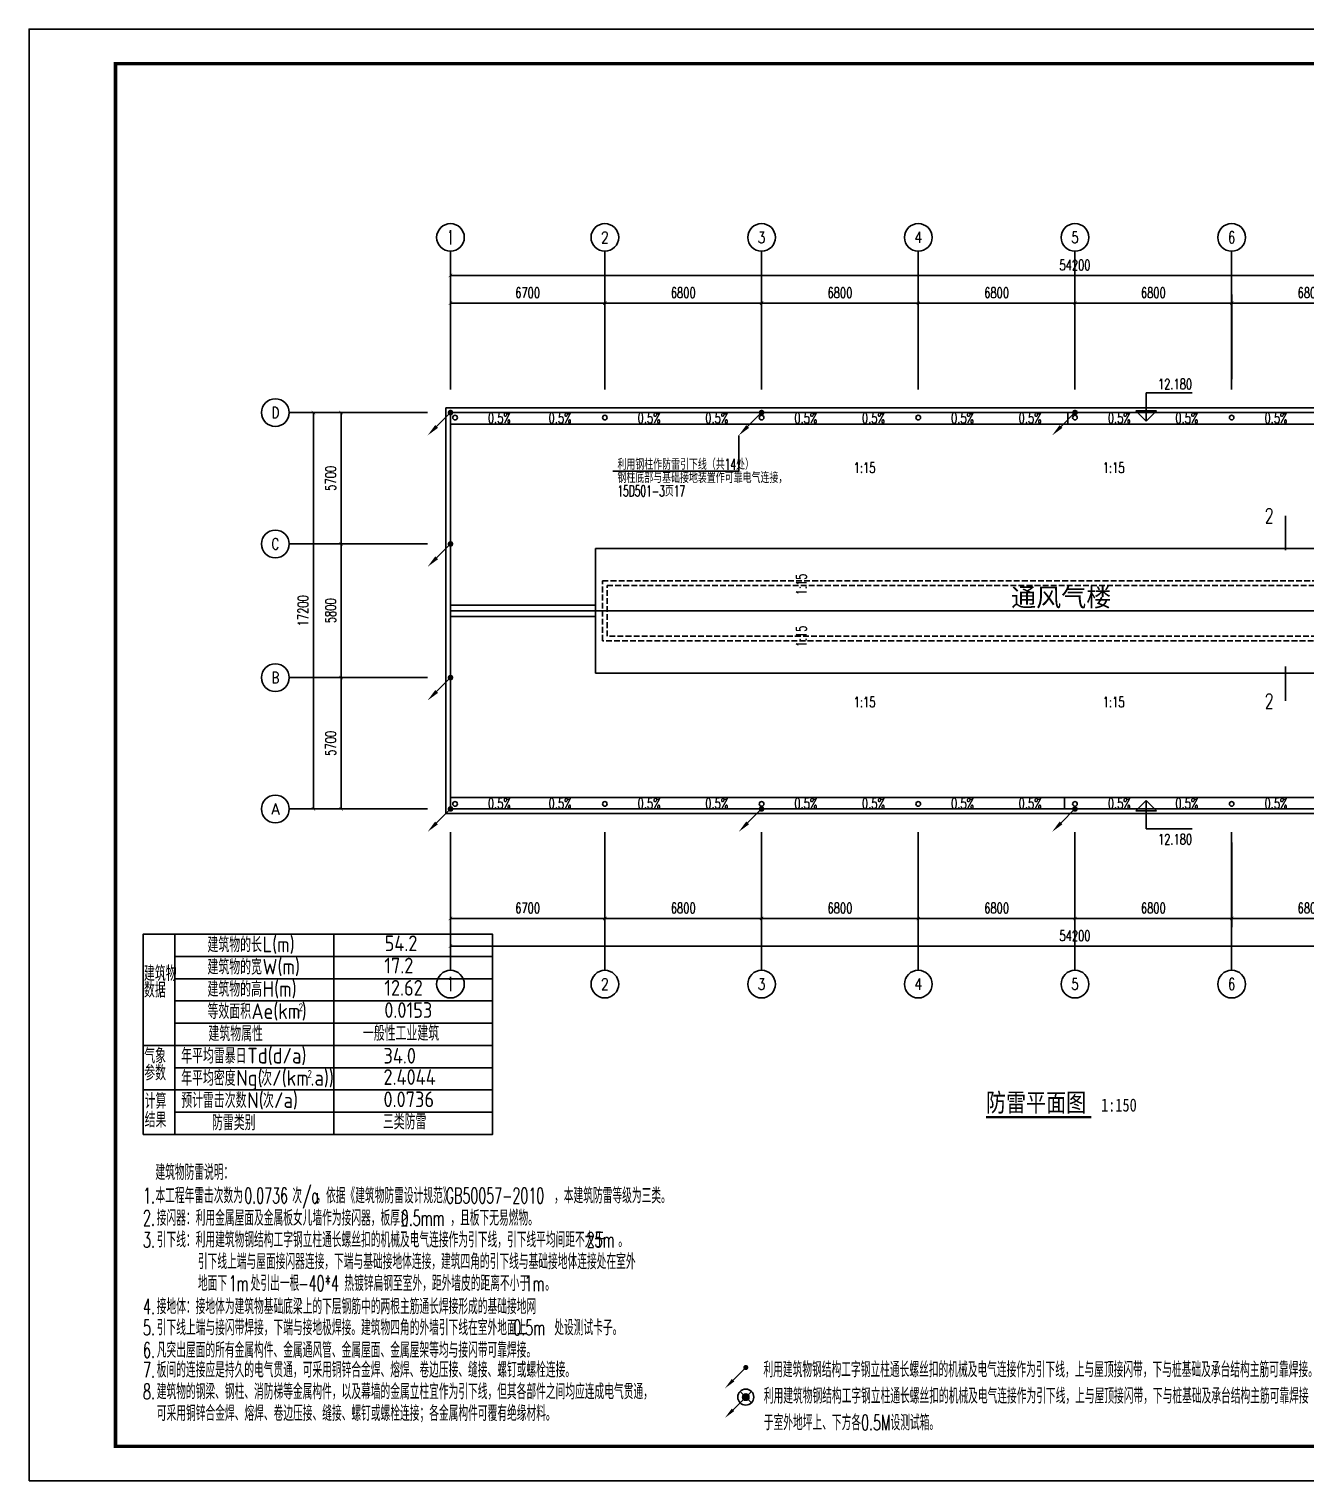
# Model space of a CAD drawing. Extents: x 1728470 to 1835391, y -157368 to 197905.
# Drawn here: x 1728675 to 1784088, y -157368 to -94368 of the extents above; entities that cross this region are included whole.
import ezdxf
from ezdxf.enums import TextEntityAlignment as Align

# ---------------------------------------------------------------- set-up
doc = ezdxf.new("R2010")
doc.units = 0
doc.header["$LTSCALE"] = 1000
doc.header["$MEASUREMENT"] = 0
doc.linetypes.add('DASH', pattern=[0.35, 0.25, -0.1])
doc.layers.get('0').update_dxf_attribs({"linetype": 'CONTINUOUS'})
doc.layers.get('DEFPOINTS').update_dxf_attribs({"linetype": 'CONTINUOUS'})
for name, color, linetype in [('AXIS', 3, 'CONTINUOUS'), ('AXIS_TEXT', 7, 'CONTINUOUS'), ('DIM_ELEV', 3, 'CONTINUOUS'), ('DIM_SYMB', 3, 'CONTINUOUS'), ('DQ', 3, 'CONTINUOUS'), ('LWIRE', 4, 'CONTINUOUS'), ('PUB_TEXT', 7, 'CONTINUOUS'), ('PUB_TITLE', 4, 'CONTINUOUS'), ('TEL_SYMB', 3, 'CONTINUOUS'), ('TWT_TEXT', 7, 'CONTINUOUS'), ('WIRE-照明', 1, 'CONTINUOUS'), ('填充', 7, 'CONTINUOUS'), ('我的文字', 153, 'CONTINUOUS')]:
    doc.layers.add(name, color=color, linetype=linetype)
doc.styles.add('_TCH_AXIS', font='COMPLEX', dxfattribs={"bigfont": 'GBCBIG'})
doc.styles.add('_TCH_DIM', font='SIMPLEX', dxfattribs={"bigfont": 'GBCBIG'})
doc.styles.add('_TCH_DYN', font='')
doc.styles.add('_TCH_LABEL', font='COMPLEX', dxfattribs={"bigfont": 'GBCBIG'})
doc.styles.add('AUDIT_I_110108221036-0', font='gbenor', dxfattribs={"bigfont": 'gbcbig'})
doc.styles.add('COMPLEX', font='COMPLEX')
doc.styles.add('DIM_FONT', font='SIMPLEX', dxfattribs={"width": 0.7, "bigfont": 'GBCBIG'})
doc.styles.get("Standard").update_dxf_attribs({"font": 'gbenor.shx', "bigfont": 'gbcbig.shx'})
doc.styles.add('STY53', font='COMPLEX', dxfattribs={"width": 0.6, "bigfont": 'HZTXT'})
doc.styles.add('新宋体', font='', dxfattribs={"width": 0.8})
doc.styles.get('_TCH_DYN').set_extended_font_data('SimSun')
doc.styles.get('新宋体').set_extended_font_data('NSimSun')
doc.dimstyles.new('DIMN150', dxfattribs={"dimscale": 1.5, "dimtxt": 300, "dimasz": 100, "dimexe": 250, "dimexo": 300, "dimgap": 150, "dimtad": 1, "dimdec": 0, "dimzin": 0, "dimtxsty": 'DIM_FONT', "dimblk": 'ARCHTICK', "dimcen": 0.09, "dimclrt": 7, "dimazin": 3, "dimtfac": 1, "dimtdec": 0, "dimtix": 1, "dimtmove": 0, "dimatfit": 3, "dimtolj": 1, "dimtzin": 0})

# ---------------------------------------------------------------- blocks, each defined once
blk = doc.blocks.new('_AXISO')
blk.add_circle((0, 0), 0.5)
at = {"layer": 'AXIS_TEXT', "style": 'COMPLEX', "width": 1.041667}
blk.add_attdef('A', text='', height=0.56, dxfattribs=at).set_placement((-0.25, -0.28), (0.25, -0.28), align=Align.FIT)
blk = doc.blocks.new('_ARCHTICK')
at = {"color": 0, "linetype": 'BYBLOCK', "const_width": 0.15}
blk.add_lwpolyline([(-0.5, -0.5), (0.5, 0.5)], dxfattribs=at)
blk = doc.blocks.new('*D82')
at = {"layer": 'AXIS', "color": 0}
for p, q in [((1858527, -132283), (1858527, -137158)), ((1912727, -132283), (1912727, -137158)), ((1858527, -136783), (1912727, -136783))]:
    blk.add_line(p, q, dxfattribs=at)
at = {"layer": 'DEFPOINTS', "color": 0}
for p in [(1858527, -131833), (1912727, -131833), (1912727, -136783)]:
    blk.add_point(p, dxfattribs=at)
at = {"layer": 'AXIS', "color": 0, "xscale": 150, "yscale": 150, "zscale": 150, "rotation": 180}
blk.add_blockref('_ARCHTICK', (1858527, -136783), dxfattribs=at)
at = {"layer": 'AXIS', "color": 0, "xscale": 150, "yscale": 150, "zscale": 150}
blk.add_blockref('_ARCHTICK', (1912727, -136783), dxfattribs=at)
at = {"layer": 'AXIS', "color": 7, "insert": (1885627, -136333), "char_height": 450, "attachment_point": 5, "style": 'DIM_FONT'}
blk.add_mtext('\\A1;54200', dxfattribs=at)
blk = doc.blocks.new('*D83')
at = {"layer": 'AXIS', "color": 0}
for p, q in [((1858527, -132283), (1858527, -135958)), ((1865227, -132283), (1865227, -135958)), ((1858527, -135583), (1865227, -135583))]:
    blk.add_line(p, q, dxfattribs=at)
at = {"layer": 'DEFPOINTS', "color": 0}
for p in [(1858527, -131833), (1865227, -131833), (1865227, -135583)]:
    blk.add_point(p, dxfattribs=at)
at = {"layer": 'AXIS', "color": 0, "xscale": 150, "yscale": 150, "zscale": 150, "rotation": 180}
blk.add_blockref('_ARCHTICK', (1858527, -135583), dxfattribs=at)
at = {"layer": 'AXIS', "color": 0, "xscale": 150, "yscale": 150, "zscale": 150}
blk.add_blockref('_ARCHTICK', (1865227, -135583), dxfattribs=at)
at = {"layer": 'AXIS', "color": 7, "insert": (1861877, -135133), "char_height": 450, "attachment_point": 5, "style": 'DIM_FONT'}
blk.add_mtext('\\A1;6700', dxfattribs=at)
blk = doc.blocks.new('*D84')
at = {"layer": 'AXIS', "color": 0}
for p, q in [((1865227, -132283), (1865227, -135958)), ((1872027, -132283), (1872027, -135958)), ((1865227, -135583), (1872027, -135583))]:
    blk.add_line(p, q, dxfattribs=at)
at = {"layer": 'DEFPOINTS', "color": 0}
for p in [(1865227, -131833), (1872027, -131833), (1872027, -135583)]:
    blk.add_point(p, dxfattribs=at)
at = {"layer": 'AXIS', "color": 0, "xscale": 150, "yscale": 150, "zscale": 150, "rotation": 180}
blk.add_blockref('_ARCHTICK', (1865227, -135583), dxfattribs=at)
at = {"layer": 'AXIS', "color": 0, "xscale": 150, "yscale": 150, "zscale": 150}
blk.add_blockref('_ARCHTICK', (1872027, -135583), dxfattribs=at)
at = {"layer": 'AXIS', "color": 7, "insert": (1868627, -135133), "char_height": 450, "attachment_point": 5, "style": 'DIM_FONT'}
blk.add_mtext('\\A1;6800', dxfattribs=at)
blk = doc.blocks.new('*D85')
at = {"layer": 'AXIS', "color": 0}
for p, q in [((1872027, -132283), (1872027, -135958)), ((1878827, -132283), (1878827, -135958)), ((1872027, -135583), (1878827, -135583))]:
    blk.add_line(p, q, dxfattribs=at)
at = {"layer": 'DEFPOINTS', "color": 0}
for p in [(1872027, -131833), (1878827, -131833), (1878827, -135583)]:
    blk.add_point(p, dxfattribs=at)
at = {"layer": 'AXIS', "color": 0, "xscale": 150, "yscale": 150, "zscale": 150, "rotation": 180}
blk.add_blockref('_ARCHTICK', (1872027, -135583), dxfattribs=at)
at = {"layer": 'AXIS', "color": 0, "xscale": 150, "yscale": 150, "zscale": 150}
blk.add_blockref('_ARCHTICK', (1878827, -135583), dxfattribs=at)
at = {"layer": 'AXIS', "color": 7, "insert": (1875427, -135133), "char_height": 450, "attachment_point": 5, "style": 'DIM_FONT'}
blk.add_mtext('\\A1;6800', dxfattribs=at)
blk = doc.blocks.new('*D86')
at = {"layer": 'AXIS', "color": 0}
for p, q in [((1878827, -132283), (1878827, -135958)), ((1885627, -132283), (1885627, -135958)), ((1878827, -135583), (1885627, -135583))]:
    blk.add_line(p, q, dxfattribs=at)
at = {"layer": 'DEFPOINTS', "color": 0}
for p in [(1878827, -131833), (1885627, -131833), (1885627, -135583)]:
    blk.add_point(p, dxfattribs=at)
at = {"layer": 'AXIS', "color": 0, "xscale": 150, "yscale": 150, "zscale": 150, "rotation": 180}
blk.add_blockref('_ARCHTICK', (1878827, -135583), dxfattribs=at)
at = {"layer": 'AXIS', "color": 0, "xscale": 150, "yscale": 150, "zscale": 150}
blk.add_blockref('_ARCHTICK', (1885627, -135583), dxfattribs=at)
at = {"layer": 'AXIS', "color": 7, "insert": (1882227, -135133), "char_height": 450, "attachment_point": 5, "style": 'DIM_FONT'}
blk.add_mtext('\\A1;6800', dxfattribs=at)
blk = doc.blocks.new('*D87')
at = {"layer": 'AXIS', "color": 0}
for p, q in [((1885627, -132283), (1885627, -135958)), ((1892427, -132283), (1892427, -135958)), ((1885627, -135583), (1892427, -135583))]:
    blk.add_line(p, q, dxfattribs=at)
at = {"layer": 'DEFPOINTS', "color": 0}
for p in [(1885627, -131833), (1892427, -131833), (1892427, -135583)]:
    blk.add_point(p, dxfattribs=at)
at = {"layer": 'AXIS', "color": 0, "xscale": 150, "yscale": 150, "zscale": 150, "rotation": 180}
blk.add_blockref('_ARCHTICK', (1885627, -135583), dxfattribs=at)
at = {"layer": 'AXIS', "color": 0, "xscale": 150, "yscale": 150, "zscale": 150}
blk.add_blockref('_ARCHTICK', (1892427, -135583), dxfattribs=at)
at = {"layer": 'AXIS', "color": 7, "insert": (1889027, -135133), "char_height": 450, "attachment_point": 5, "style": 'DIM_FONT'}
blk.add_mtext('\\A1;6800', dxfattribs=at)
blk = doc.blocks.new('*D88')
at = {"layer": 'AXIS', "color": 0}
for p, q in [((1892427, -132283), (1892427, -135958)), ((1899227, -132283), (1899227, -135958)), ((1892427, -135583), (1899227, -135583))]:
    blk.add_line(p, q, dxfattribs=at)
at = {"layer": 'DEFPOINTS', "color": 0}
for p in [(1892427, -131833), (1899227, -131833), (1899227, -135583)]:
    blk.add_point(p, dxfattribs=at)
at = {"layer": 'AXIS', "color": 0, "xscale": 150, "yscale": 150, "zscale": 150, "rotation": 180}
blk.add_blockref('_ARCHTICK', (1892427, -135583), dxfattribs=at)
at = {"layer": 'AXIS', "color": 0, "xscale": 150, "yscale": 150, "zscale": 150}
blk.add_blockref('_ARCHTICK', (1899227, -135583), dxfattribs=at)
at = {"layer": 'AXIS', "color": 7, "insert": (1895827, -135133), "char_height": 450, "attachment_point": 5, "style": 'DIM_FONT'}
blk.add_mtext('\\A1;6800', dxfattribs=at)
blk = doc.blocks.new('*D91')
at = {"layer": 'AXIS', "color": 0}
for p, q in [((1858527, -112183), (1858527, -107308)), ((1858527, -107683), (1912727, -107683)), ((1912727, -112183), (1912727, -107308))]:
    blk.add_line(p, q, dxfattribs=at)
at = {"layer": 'DEFPOINTS', "color": 0}
for p in [(1912727, -107683), (1858527, -112633), (1912727, -112633)]:
    blk.add_point(p, dxfattribs=at)
at = {"layer": 'AXIS', "color": 0, "xscale": 150, "yscale": 150, "zscale": 150, "rotation": 180}
blk.add_blockref('_ARCHTICK', (1858527, -107683), dxfattribs=at)
at = {"layer": 'AXIS', "color": 0, "xscale": 150, "yscale": 150, "zscale": 150}
blk.add_blockref('_ARCHTICK', (1912727, -107683), dxfattribs=at)
at = {"layer": 'AXIS', "color": 7, "insert": (1885627, -107233), "char_height": 450, "attachment_point": 5, "style": 'DIM_FONT'}
blk.add_mtext('\\A1;54200', dxfattribs=at)
blk = doc.blocks.new('*D92')
at = {"layer": 'AXIS', "color": 0}
for p, q in [((1858527, -112183), (1858527, -108508)), ((1858527, -108883), (1865227, -108883)), ((1865227, -112183), (1865227, -108508))]:
    blk.add_line(p, q, dxfattribs=at)
at = {"layer": 'DEFPOINTS', "color": 0}
for p in [(1865227, -108883), (1858527, -112633), (1865227, -112633)]:
    blk.add_point(p, dxfattribs=at)
at = {"layer": 'AXIS', "color": 0, "xscale": 150, "yscale": 150, "zscale": 150, "rotation": 180}
blk.add_blockref('_ARCHTICK', (1858527, -108883), dxfattribs=at)
at = {"layer": 'AXIS', "color": 0, "xscale": 150, "yscale": 150, "zscale": 150}
blk.add_blockref('_ARCHTICK', (1865227, -108883), dxfattribs=at)
at = {"layer": 'AXIS', "color": 7, "insert": (1861877, -108433), "char_height": 450, "attachment_point": 5, "style": 'DIM_FONT'}
blk.add_mtext('\\A1;6700', dxfattribs=at)
blk = doc.blocks.new('*D93')
at = {"layer": 'AXIS', "color": 0}
for p, q in [((1865227, -112183), (1865227, -108508)), ((1865227, -108883), (1872027, -108883)), ((1872027, -112183), (1872027, -108508))]:
    blk.add_line(p, q, dxfattribs=at)
at = {"layer": 'DEFPOINTS', "color": 0}
for p in [(1872027, -108883), (1865227, -112633), (1872027, -112633)]:
    blk.add_point(p, dxfattribs=at)
at = {"layer": 'AXIS', "color": 0, "xscale": 150, "yscale": 150, "zscale": 150, "rotation": 180}
blk.add_blockref('_ARCHTICK', (1865227, -108883), dxfattribs=at)
at = {"layer": 'AXIS', "color": 0, "xscale": 150, "yscale": 150, "zscale": 150}
blk.add_blockref('_ARCHTICK', (1872027, -108883), dxfattribs=at)
at = {"layer": 'AXIS', "color": 7, "insert": (1868627, -108433), "char_height": 450, "attachment_point": 5, "style": 'DIM_FONT'}
blk.add_mtext('\\A1;6800', dxfattribs=at)
blk = doc.blocks.new('*D94')
at = {"layer": 'AXIS', "color": 0}
for p, q in [((1872027, -112183), (1872027, -108508)), ((1872027, -108883), (1878827, -108883)), ((1878827, -112183), (1878827, -108508))]:
    blk.add_line(p, q, dxfattribs=at)
at = {"layer": 'DEFPOINTS', "color": 0}
for p in [(1878827, -108883), (1872027, -112633), (1878827, -112633)]:
    blk.add_point(p, dxfattribs=at)
at = {"layer": 'AXIS', "color": 0, "xscale": 150, "yscale": 150, "zscale": 150, "rotation": 180}
blk.add_blockref('_ARCHTICK', (1872027, -108883), dxfattribs=at)
at = {"layer": 'AXIS', "color": 0, "xscale": 150, "yscale": 150, "zscale": 150}
blk.add_blockref('_ARCHTICK', (1878827, -108883), dxfattribs=at)
at = {"layer": 'AXIS', "color": 7, "insert": (1875427, -108433), "char_height": 450, "attachment_point": 5, "style": 'DIM_FONT'}
blk.add_mtext('\\A1;6800', dxfattribs=at)
blk = doc.blocks.new('*D95')
at = {"layer": 'AXIS', "color": 0}
for p, q in [((1878827, -112183), (1878827, -108508)), ((1878827, -108883), (1885627, -108883)), ((1885627, -112183), (1885627, -108508))]:
    blk.add_line(p, q, dxfattribs=at)
at = {"layer": 'DEFPOINTS', "color": 0}
for p in [(1885627, -108883), (1878827, -112633), (1885627, -112633)]:
    blk.add_point(p, dxfattribs=at)
at = {"layer": 'AXIS', "color": 0, "xscale": 150, "yscale": 150, "zscale": 150, "rotation": 180}
blk.add_blockref('_ARCHTICK', (1878827, -108883), dxfattribs=at)
at = {"layer": 'AXIS', "color": 0, "xscale": 150, "yscale": 150, "zscale": 150}
blk.add_blockref('_ARCHTICK', (1885627, -108883), dxfattribs=at)
at = {"layer": 'AXIS', "color": 7, "insert": (1882227, -108433), "char_height": 450, "attachment_point": 5, "style": 'DIM_FONT'}
blk.add_mtext('\\A1;6800', dxfattribs=at)
blk = doc.blocks.new('*D96')
at = {"layer": 'AXIS', "color": 0}
for p, q in [((1885627, -112183), (1885627, -108508)), ((1885627, -108883), (1892427, -108883)), ((1892427, -112183), (1892427, -108508))]:
    blk.add_line(p, q, dxfattribs=at)
at = {"layer": 'DEFPOINTS', "color": 0}
for p in [(1892427, -108883), (1885627, -112633), (1892427, -112633)]:
    blk.add_point(p, dxfattribs=at)
at = {"layer": 'AXIS', "color": 0, "xscale": 150, "yscale": 150, "zscale": 150, "rotation": 180}
blk.add_blockref('_ARCHTICK', (1885627, -108883), dxfattribs=at)
at = {"layer": 'AXIS', "color": 0, "xscale": 150, "yscale": 150, "zscale": 150}
blk.add_blockref('_ARCHTICK', (1892427, -108883), dxfattribs=at)
at = {"layer": 'AXIS', "color": 7, "insert": (1889027, -108433), "char_height": 450, "attachment_point": 5, "style": 'DIM_FONT'}
blk.add_mtext('\\A1;6800', dxfattribs=at)
blk = doc.blocks.new('*D97')
at = {"layer": 'AXIS', "color": 0}
for p, q in [((1892427, -112183), (1892427, -108508)), ((1892427, -108883), (1899227, -108883)), ((1899227, -112183), (1899227, -108508))]:
    blk.add_line(p, q, dxfattribs=at)
at = {"layer": 'DEFPOINTS', "color": 0}
for p in [(1899227, -108883), (1892427, -112633), (1899227, -112633)]:
    blk.add_point(p, dxfattribs=at)
at = {"layer": 'AXIS', "color": 0, "xscale": 150, "yscale": 150, "zscale": 150, "rotation": 180}
blk.add_blockref('_ARCHTICK', (1892427, -108883), dxfattribs=at)
at = {"layer": 'AXIS', "color": 0, "xscale": 150, "yscale": 150, "zscale": 150}
blk.add_blockref('_ARCHTICK', (1899227, -108883), dxfattribs=at)
at = {"layer": 'AXIS', "color": 7, "insert": (1895827, -108433), "char_height": 450, "attachment_point": 5, "style": 'DIM_FONT'}
blk.add_mtext('\\A1;6800', dxfattribs=at)
blk = doc.blocks.new('*D104')
at = {"layer": 'AXIS', "color": 0}
for p, q in [((1857077, -113633), (1852202, -113633)), ((1852577, -130833), (1852577, -113633)), ((1857077, -130833), (1852202, -130833))]:
    blk.add_line(p, q, dxfattribs=at)
at = {"layer": 'DEFPOINTS', "color": 0}
for p in [(1852577, -113633), (1857527, -113633), (1857527, -130833)]:
    blk.add_point(p, dxfattribs=at)
at = {"layer": 'AXIS', "color": 0, "xscale": 150, "yscale": 150, "zscale": 150}
for p, rotation in [((1852577, -113633), 90), ((1852577, -130833), 270)]:
    blk.add_blockref('_ARCHTICK', p, dxfattribs=dict(at, rotation=rotation))
at = {"layer": 'AXIS', "color": 7, "insert": (1852127, -122233), "char_height": 450, "attachment_point": 5, "rotation": 90, "style": 'DIM_FONT'}
blk.add_mtext('\\A1;17200', dxfattribs=at)
blk = doc.blocks.new('*D105')
at = {"layer": 'AXIS', "color": 0}
for p, q in [((1857077, -125133), (1853402, -125133)), ((1853777, -130833), (1853777, -125133)), ((1857077, -130833), (1853402, -130833))]:
    blk.add_line(p, q, dxfattribs=at)
at = {"layer": 'DEFPOINTS', "color": 0}
for p in [(1853777, -125133), (1857527, -125133), (1857527, -130833)]:
    blk.add_point(p, dxfattribs=at)
at = {"layer": 'AXIS', "color": 0, "xscale": 150, "yscale": 150, "zscale": 150}
for p, rotation in [((1853777, -125133), 90), ((1853777, -130833), 270)]:
    blk.add_blockref('_ARCHTICK', p, dxfattribs=dict(at, rotation=rotation))
at = {"layer": 'AXIS', "color": 7, "insert": (1853327, -127983), "char_height": 450, "attachment_point": 5, "rotation": 90, "style": 'DIM_FONT'}
blk.add_mtext('\\A1;5700', dxfattribs=at)
blk = doc.blocks.new('*D106')
at = {"layer": 'AXIS', "color": 0}
for p, q in [((1857077, -119333), (1853402, -119333)), ((1853777, -125133), (1853777, -119333)), ((1857077, -125133), (1853402, -125133))]:
    blk.add_line(p, q, dxfattribs=at)
at = {"layer": 'DEFPOINTS', "color": 0}
for p in [(1853777, -119333), (1857527, -119333), (1857527, -125133)]:
    blk.add_point(p, dxfattribs=at)
at = {"layer": 'AXIS', "color": 0, "xscale": 150, "yscale": 150, "zscale": 150}
for p, rotation in [((1853777, -119333), 90), ((1853777, -125133), 270)]:
    blk.add_blockref('_ARCHTICK', p, dxfattribs=dict(at, rotation=rotation))
at = {"layer": 'AXIS', "color": 7, "insert": (1853327, -122233), "char_height": 450, "attachment_point": 5, "rotation": 90, "style": 'DIM_FONT'}
blk.add_mtext('\\A1;5800', dxfattribs=at)
blk = doc.blocks.new('*D107')
at = {"layer": 'AXIS', "color": 0}
for p, q in [((1857077, -113633), (1853402, -113633)), ((1853777, -119333), (1853777, -113633)), ((1857077, -119333), (1853402, -119333))]:
    blk.add_line(p, q, dxfattribs=at)
at = {"layer": 'DEFPOINTS', "color": 0}
for p in [(1853777, -113633), (1857527, -113633), (1857527, -119333)]:
    blk.add_point(p, dxfattribs=at)
at = {"layer": 'AXIS', "color": 0, "xscale": 150, "yscale": 150, "zscale": 150}
for p, rotation in [((1853777, -113633), 90), ((1853777, -119333), 270)]:
    blk.add_blockref('_ARCHTICK', p, dxfattribs=dict(at, rotation=rotation))
at = {"layer": 'AXIS', "color": 7, "insert": (1853327, -116483), "char_height": 450, "attachment_point": 5, "rotation": 90, "style": 'DIM_FONT'}
blk.add_mtext('\\A1;5700', dxfattribs=at)
blk = doc.blocks.new('$TELECSYS$00000080')
for p, q in [((-0.7, -0.7), (0, 0)), ((0.104, 0.104), (0.104, 0.104)), ((-0.104, -0.104), (-0.104, -0.104))]:
    blk.add_line(p, q)
at = {"const_width": 0.142}
blk.add_lwpolyline([(0.071, 0, 1), (-0.071, 0, 1)], format="xyb", close=True, dxfattribs=at)
blk.add_solid([(-0.63, -0.77), (-0.77, -0.63), (-1.15, -1.15)])
at = {"width": 0.8, "flags": 9}
blk.add_attdef('A', (0, 0), '', height=0.00002, rotation=180, dxfattribs=at)
blk = doc.blocks.new('_LINKPT1')
blk.add_line((0, 0), (0, 0))
blk = doc.blocks.new('M_Y12THI')
for p, q in [((-0.354, 0.354), (0.354, -0.354)), ((0.354, 0.354), (-0.354, -0.354))]:
    blk.add_line(p, q)
for radius in [0.5, 0.2]:
    blk.add_circle((0, 0), radius)
for points in [[(-0.173, 0.1), (0.173, 0.1), (-0.2, 0), (0.2, 0)], [(-0.173, -0.1), (0.173, -0.1), (-0.2, 0), (0.2, 0)], [(-0.1, 0.173), (0.1, 0.173), (-0.173, 0.1), (0.173, 0.1)], [(0, 0.2), (0, 0.2), (-0.1, 0.173), (0.1, 0.173)], [(-0.1, -0.173), (0.1, -0.173), (-0.173, -0.1), (0.173, -0.1)], [(0, -0.2), (0, -0.2), (-0.1, -0.173), (0.1, -0.173)]]:
    blk.add_solid(points)
for p in [(-0.5, 0), (0, 0.5), (0.5, 0), (0, -0.5)]:
    blk.add_blockref('_LINKPT1', p)
at = {"width": 0.8, "flags": 9}
blk.add_attdef('A', (0, 0), '', height=0.00002, dxfattribs=at)
blk = doc.blocks.new('SFD22')
at = {"color": 8}
for p, q in [((1858526.7, -113633.2), (1912726.7, -113633.2)), ((1858526.7, -130833.2), (1858526.7, -113633.2)), ((1858526.7, -113633.2), (1858526.7, -130833.2)), ((1858526.7, -114133.2), (1912726.7, -114133.2)), ((1858526.7, -121983.2), (1864826.7, -121983.2)), ((1858526.7, -122233.2), (1912726.7, -122233.2)), ((1858526.7, -122483.2), (1864826.7, -122483.2)), ((1912726.7, -130333.2), (1858526.7, -130333.2)), ((1858526.7, -130333.2), (1912726.7, -130333.2)), ((1912726.7, -130833.2), (1858526.7, -130833.2)), ((1858526.7, -130833.2), (1912726.7, -130833.2))]:
    blk.add_line(p, q, dxfattribs=at)
for points in [[(1858326.7, -113433.2), (1912926.7, -113433.2), (1912926.7, -131033.2), (1858326.7, -131033.2)], [(1906426.7, -124933.2), (1864826.7, -124933.2), (1864826.7, -119533.2), (1906426.7, -119533.2)], [(1864826.7, -119533.2), (1906426.7, -119533.2), (1906426.7, -124933.2), (1864826.7, -124933.2)]]:
    blk.add_lwpolyline(points, close=True, dxfattribs=at)
for points in [[(1885315.7, -114133.2), (1885315.7, -113633.2)], [(1885177.2, -130333.2), (1885177.2, -130833.2)]]:
    blk.add_lwpolyline(points, dxfattribs=at)
for centre in [(1858725.7, -113852), (1865226.7, -113852), (1872026.7, -113852), (1878826.7, -113852), (1885626.7, -113852), (1892426.7, -113852), (1858725.7, -130614.5), (1865226.7, -130614.5), (1872026.7, -130614.5), (1878826.7, -130614.5), (1885626.7, -130614.5), (1892426.7, -130614.5)]:
    blk.add_circle(centre, 100, dxfattribs=at)
at = {"layer": 'AXIS', "color": 8}
for p, q in [((1858526.7, -112633.2), (1858526.7, -106633.2)), ((1865226.7, -112633.2), (1865226.7, -106633.2)), ((1872026.7, -112633.2), (1872026.7, -106633.2)), ((1878826.7, -112633.2), (1878826.7, -106633.2)), ((1885626.7, -112633.2), (1885626.7, -106633.2)), ((1892426.7, -112633.2), (1892426.7, -106633.2)), ((1857526.7, -113633.2), (1851526.7, -113633.2)), ((1857526.7, -119333.2), (1851526.7, -119333.2)), ((1857526.7, -125133.2), (1851526.7, -125133.2)), ((1857526.7, -130833.2), (1851526.7, -130833.2)), ((1858526.7, -131833.2), (1858526.7, -137833.2)), ((1865226.7, -131833.2), (1865226.7, -137833.2)), ((1872026.7, -131833.2), (1872026.7, -137833.2)), ((1878826.7, -131833.2), (1878826.7, -137833.2)), ((1885626.7, -131833.2), (1885626.7, -137833.2)), ((1892426.7, -131833.2), (1892426.7, -137833.2))]:
    blk.add_line(p, q, dxfattribs=at)
at = {"layer": 'DIM_ELEV', "color": 8}
for p, q in [((1888712.2, -114002.2), (1888712.2, -112776.6)), ((1888712.2, -112776.6), (1890713.2, -112776.6)), ((1888712.2, -114002.2), (1888262.2, -113552.2)), ((1888262.2, -113552.2), (1889162.2, -113552.2)), ((1888712.2, -114002.2), (1889162.2, -113552.2)), ((1888712.2, -130464.2), (1888262.2, -130914.2)), ((1888262.2, -130914.2), (1889162.2, -130914.2)), ((1888712.2, -130464.2), (1889162.2, -130914.2)), ((1888712.2, -130464.2), (1888712.2, -131689.9)), ((1888712.2, -131689.9), (1890713.2, -131689.9))]:
    blk.add_line(p, q, dxfattribs=at)
at = {"layer": 'DIM_SYMB', "color": 8}
for points in [[(1859991.4, -113871.9, 0, 0, 0), (1859331, -113871.9, 120, 0, 0), (1858881, -113871.9, 0, 0, 0)], [(1863960.9, -113871.9, 0, 0, 0), (1864621.3, -113871.9, 120, 0, 0), (1865071.3, -113871.9, 0, 0, 0)], [(1866492.4, -113871.9, 0, 0, 0), (1865832, -113871.9, 120, 0, 0), (1865382, -113871.9, 0, 0, 0)], [(1870760.9, -113871.9, 0, 0, 0), (1871421.3, -113871.9, 120, 0, 0), (1871871.3, -113871.9, 0, 0, 0)], [(1873292.4, -113871.9, 0, 0, 0), (1872632, -113871.9, 120, 0, 0), (1872182, -113871.9, 0, 0, 0)], [(1877560.9, -113871.9, 0, 0, 0), (1878221.3, -113871.9, 120, 0, 0), (1878671.3, -113871.9, 0, 0, 0)], [(1880092.4, -113871.9, 0, 0, 0), (1879432, -113871.9, 120, 0, 0), (1878982, -113871.9, 0, 0, 0)], [(1884360.9, -113871.9, 0, 0, 0), (1885021.3, -113871.9, 120, 0, 0), (1885471.3, -113871.9, 0, 0, 0)], [(1886892.4, -113871.9, 0, 0, 0), (1886232, -113871.9, 120, 0, 0), (1885782, -113871.9, 0, 0, 0)], [(1891160.9, -113871.9, 0, 0, 0), (1891821.3, -113871.9, 120, 0, 0), (1892271.3, -113871.9, 0, 0, 0)], [(1893692.4, -113871.9, 0, 0, 0), (1893032, -113871.9, 120, 0, 0), (1892582, -113871.9, 0, 0, 0)], [(1876485.9, -118554.7, 0, 0, 0), (1876485.9, -115593.6, 120, 0, 0), (1876485.9, -115143.6, 0, 0, 0)], [(1887292.9, -118554.7, 0, 0, 0), (1887292.9, -115593.6, 120, 0, 0), (1887292.9, -115143.6, 0, 0, 0)], [(1874135.2, -121806.4, 0, 0, 0), (1874135.2, -120856.9, 120, 0, 0), (1874135.2, -120406.9, 0, 0, 0)], [(1874135.2, -122660.1, 0, 0, 0), (1874135.2, -123609.6, 120, 0, 0), (1874135.2, -124059.6, 0, 0, 0)], [(1876485.9, -126574.7, 0, 0, 0), (1876485.9, -128872.9, 120, 0, 0), (1876485.9, -129322.9, 0, 0, 0)], [(1887292.9, -126574.7, 0, 0, 0), (1887292.9, -128872.9, 120, 0, 0), (1887292.9, -129322.9, 0, 0, 0)], [(1859991.4, -130594.6, 0, 0, 0), (1859331, -130594.6, 120, 0, 0), (1858881, -130594.6, 0, 0, 0)], [(1863960.9, -130594.6, 0, 0, 0), (1864621.3, -130594.6, 120, 0, 0), (1865071.3, -130594.6, 0, 0, 0)], [(1866492.4, -130594.6, 0, 0, 0), (1865832, -130594.6, 120, 0, 0), (1865382, -130594.6, 0, 0, 0)], [(1870760.9, -130594.6, 0, 0, 0), (1871421.3, -130594.6, 120, 0, 0), (1871871.3, -130594.6, 0, 0, 0)], [(1873292.4, -130594.6, 0, 0, 0), (1872632, -130594.6, 120, 0, 0), (1872182, -130594.6, 0, 0, 0)], [(1877560.9, -130594.6, 0, 0, 0), (1878221.3, -130594.6, 120, 0, 0), (1878671.3, -130594.6, 0, 0, 0)], [(1880092.4, -130594.6, 0, 0, 0), (1879432, -130594.6, 120, 0, 0), (1878982, -130594.6, 0, 0, 0)], [(1884360.9, -130594.6, 0, 0, 0), (1885021.3, -130594.6, 120, 0, 0), (1885471.3, -130594.6, 0, 0, 0)], [(1886892.4, -130594.6, 0, 0, 0), (1886232, -130594.6, 120, 0, 0), (1885782, -130594.6, 0, 0, 0)], [(1891160.9, -130594.6, 0, 0, 0), (1891821.3, -130594.6, 120, 0, 0), (1892271.3, -130594.6, 0, 0, 0)], [(1893692.4, -130594.6, 0, 0, 0), (1893032, -130594.6, 120, 0, 0), (1892582, -130594.6, 0, 0, 0)]]:
    blk.add_lwpolyline(points, format="xyseb", dxfattribs=at)
at = {"layer": 'DIM_SYMB', "color": 8, "const_width": 75}
for points in [[(1894761.1, -118111.3), (1894761.1, -119611.3)], [(1894761.1, -124651.1), (1894761.1, -126151.1)]]:
    blk.add_lwpolyline(points, dxfattribs=at)
at = {"layer": '填充', "color": 8, "linetype": 'DASH'}
for points in [[(1865126.7, -120933.2), (1906126.7, -120933.2), (1906126.7, -123533.2), (1865126.7, -123533.2)], [(1865326.7, -121133.2), (1905926.7, -121133.2), (1905926.7, -123333.2), (1865326.7, -123333.2)]]:
    blk.add_lwpolyline(points, close=True, dxfattribs=at)
at = {"layer": 'AXIS', "color": 8}
ref = blk.add_blockref('_AXISO', (1858526.7, -106033.2), dxfattribs=dict(at, xscale=1200, yscale=1200, zscale=1200))
ref.add_attrib('A', '1', dxfattribs={"layer": 'AXIS_TEXT', "color": 8, "height": 624.4, "style": '_TCH_AXIS', "width": 0.555556}).set_placement((1858452.3, -106345.4), (1858601, -106345.4), align=Align.FIT)
ref = blk.add_blockref('_AXISO', (1865226.7, -106033.2), dxfattribs=dict(at, xscale=1200, yscale=1200, zscale=1200))
ref.add_attrib('A', '2', dxfattribs={"layer": 'AXIS_TEXT', "color": 8, "height": 493.2, "style": '_TCH_AXIS'}).set_placement((1865062.3, -106279.8), (1865391, -106279.8), align=Align.FIT)
ref = blk.add_blockref('_AXISO', (1872026.7, -106033.2), dxfattribs=dict(at, xscale=1200, yscale=1200, zscale=1200))
ref.add_attrib('A', '3', dxfattribs={"layer": 'AXIS_TEXT', "color": 8, "height": 493.2, "style": '_TCH_AXIS'}).set_placement((1871862.3, -106279.8), (1872191, -106279.8), align=Align.FIT)
ref = blk.add_blockref('_AXISO', (1878826.7, -106033.2), dxfattribs=dict(at, xscale=1200, yscale=1200, zscale=1200))
ref.add_attrib('A', '4', dxfattribs={"layer": 'AXIS_TEXT', "color": 8, "height": 480.7, "style": '_TCH_AXIS', "width": 0.9375}).set_placement((1878655, -106273.6), (1878998.3, -106273.6), align=Align.FIT)
ref = blk.add_blockref('_AXISO', (1885626.7, -106033.2), dxfattribs=dict(at, xscale=1200, yscale=1200, zscale=1200))
ref.add_attrib('A', '5', dxfattribs={"layer": 'AXIS_TEXT', "color": 8, "height": 493.2, "style": '_TCH_AXIS'}).set_placement((1885462.3, -106279.8), (1885791, -106279.8), align=Align.FIT)
ref = blk.add_blockref('_AXISO', (1892426.7, -106033.2), dxfattribs=dict(at, xscale=1200, yscale=1200, zscale=1200))
ref.add_attrib('A', '6', dxfattribs={"layer": 'AXIS_TEXT', "color": 8, "height": 506.1, "style": '_TCH_AXIS', "width": 0.928571}).set_placement((1892270, -106286.3), (1892583.3, -106286.3), align=Align.FIT)
ref = blk.add_blockref('_AXISO', (1850926.7, -113633.2), dxfattribs=dict(at, xscale=1200, yscale=1200, zscale=1200))
ref.add_attrib('A', 'D', dxfattribs={"layer": 'AXIS_TEXT', "color": 8, "height": 493.2, "style": '_TCH_AXIS', "width": 0.823529}).set_placement((1850762.3, -113879.8), (1851091, -113879.8), align=Align.FIT)
ref = blk.add_blockref('_AXISO', (1850926.7, -119333.2), dxfattribs=dict(at, xscale=1200, yscale=1200, zscale=1200))
ref.add_attrib('A', 'C', dxfattribs={"layer": 'AXIS_TEXT', "color": 8, "height": 480.7, "style": '_TCH_AXIS'}).set_placement((1850755, -119573.6), (1851098.3, -119573.6), align=Align.FIT)
ref = blk.add_blockref('_AXISO', (1850926.7, -125133.2), dxfattribs=dict(at, xscale=1200, yscale=1200, zscale=1200))
ref.add_attrib('A', 'B', dxfattribs={"layer": 'AXIS_TEXT', "color": 8, "height": 493.2, "style": '_TCH_AXIS', "width": 0.823529}).set_placement((1850762.3, -125379.8), (1851091, -125379.8), align=Align.FIT)
ref = blk.add_blockref('_AXISO', (1850926.7, -130833.2), dxfattribs=dict(at, xscale=1200, yscale=1200, zscale=1200))
ref.add_attrib('A', 'A', dxfattribs={"layer": 'AXIS_TEXT', "color": 8, "height": 468.8, "style": '_TCH_AXIS', "width": 0.888889}).set_placement((1850748.1, -131067.6), (1851105.2, -131067.6), align=Align.FIT)
ref = blk.add_blockref('_AXISO', (1858526.7, -138433.2), dxfattribs=dict(at, xscale=1200, yscale=1200, zscale=1200))
ref.add_attrib('A', '1', dxfattribs={"layer": 'AXIS_TEXT', "color": 8, "height": 624.4, "style": '_TCH_AXIS', "width": 0.555556}).set_placement((1858452.3, -138745.4), (1858601, -138745.4), align=Align.FIT)
ref = blk.add_blockref('_AXISO', (1865226.7, -138433.2), dxfattribs=dict(at, xscale=1200, yscale=1200, zscale=1200))
ref.add_attrib('A', '2', dxfattribs={"layer": 'AXIS_TEXT', "color": 8, "height": 493.2, "style": '_TCH_AXIS'}).set_placement((1865062.3, -138679.8), (1865391, -138679.8), align=Align.FIT)
ref = blk.add_blockref('_AXISO', (1872026.7, -138433.2), dxfattribs=dict(at, xscale=1200, yscale=1200, zscale=1200))
ref.add_attrib('A', '3', dxfattribs={"layer": 'AXIS_TEXT', "color": 8, "height": 493.2, "style": '_TCH_AXIS'}).set_placement((1871862.3, -138679.8), (1872191, -138679.8), align=Align.FIT)
ref = blk.add_blockref('_AXISO', (1878826.7, -138433.2), dxfattribs=dict(at, xscale=1200, yscale=1200, zscale=1200))
ref.add_attrib('A', '4', dxfattribs={"layer": 'AXIS_TEXT', "color": 8, "height": 480.7, "style": '_TCH_AXIS', "width": 0.9375}).set_placement((1878655, -138673.6), (1878998.3, -138673.6), align=Align.FIT)
ref = blk.add_blockref('_AXISO', (1885626.7, -138433.2), dxfattribs=dict(at, xscale=1200, yscale=1200, zscale=1200))
ref.add_attrib('A', '5', dxfattribs={"layer": 'AXIS_TEXT', "color": 8, "height": 493.2, "style": '_TCH_AXIS'}).set_placement((1885462.3, -138679.8), (1885791, -138679.8), align=Align.FIT)
ref = blk.add_blockref('_AXISO', (1892426.7, -138433.2), dxfattribs=dict(at, xscale=1200, yscale=1200, zscale=1200))
ref.add_attrib('A', '6', dxfattribs={"layer": 'AXIS_TEXT', "color": 8, "height": 506.1, "style": '_TCH_AXIS', "width": 0.928571}).set_placement((1892270, -138686.3), (1892583.3, -138686.3), align=Align.FIT)
at = {"layer": 'PUB_TEXT', "color": 8, "width": 0.705882}
for s, height, style, p in [('12.180', 446.25, '_TCH_DIM', (1889228.2, -112619.1)), ('0.5%%%', 446.25, '_TCH_DIM', (1860148.9, -114095)), ('0.5%%%', 446.25, '_TCH_DIM', (1862783.4, -114095)), ('0.5%%%', 446.25, '_TCH_DIM', (1866649.9, -114095)), ('0.5%%%', 446.25, '_TCH_DIM', (1869583.4, -114095)), ('0.5%%%', 446.25, '_TCH_DIM', (1873449.9, -114095)), ('0.5%%%', 446.25, '_TCH_DIM', (1876383.4, -114095)), ('0.5%%%', 446.25, '_TCH_DIM', (1880249.9, -114095)), ('0.5%%%', 446.25, '_TCH_DIM', (1883183.4, -114095)), ('0.5%%%', 446.25, '_TCH_DIM', (1887049.9, -114095)), ('0.5%%%', 446.25, '_TCH_DIM', (1889983.4, -114095)), ('0.5%%%', 446.25, '_TCH_DIM', (1893849.9, -114095)), ('1:15', 446.25, '_TCH_DIM', (1876028.4, -116252.7)), ('1:15', 446.25, '_TCH_DIM', (1886835.4, -116252.7)), ('2', 637.5, '_TCH_LABEL', (1893861.1, -118430.1)), ('1:15', 446.25, '_TCH_DIM', (1876028.4, -126417.2)), ('1:15', 446.25, '_TCH_DIM', (1886835.4, -126417.2)), ('2', 637.5, '_TCH_LABEL', (1893861.1, -126469.8)), ('0.5%%%', 446.25, '_TCH_DIM', (1860148.9, -130817.7)), ('0.5%%%', 446.25, '_TCH_DIM', (1862783.4, -130817.7)), ('0.5%%%', 446.25, '_TCH_DIM', (1866649.9, -130817.7)), ('0.5%%%', 446.25, '_TCH_DIM', (1869583.4, -130817.7)), ('0.5%%%', 446.25, '_TCH_DIM', (1873449.9, -130817.7)), ('0.5%%%', 446.25, '_TCH_DIM', (1876383.4, -130817.7)), ('0.5%%%', 446.25, '_TCH_DIM', (1880249.9, -130817.7)), ('0.5%%%', 446.25, '_TCH_DIM', (1883183.4, -130817.7)), ('0.5%%%', 446.25, '_TCH_DIM', (1887049.9, -130817.7)), ('0.5%%%', 446.25, '_TCH_DIM', (1889983.4, -130817.7)), ('0.5%%%', 446.25, '_TCH_DIM', (1893849.9, -130817.7)), ('12.180', 446.25, '_TCH_DIM', (1889228.2, -132372.4))]:
    blk.add_text(s, height=height, dxfattribs=dict(at, style=style)).set_placement(p)
at = {"layer": 'PUB_TEXT', "color": 8, "style": '_TCH_DIM', "width": 0.705882}
for p in [(1873977.7, -121564.2), (1873977.7, -123817.3)]:
    blk.add_text('1:15', height=446.25, rotation=90, dxfattribs=at).set_placement(p)
at = {"layer": 'PUB_TEXT', "color": 8, "style": '_TCH_DYN'}
blk.add_text('通风气楼', height=797.47, dxfattribs=at).set_placement((1882852.6, -122048.3))
at = {"layer": 'AXIS', "color": 8}
for p1, p2, distance, picture, middle in [((1858526.7, -112633.2), (1912726.7, -112633.2), 4950, '*D91', (1885626.7, -107233.2)), ((1858526.7, -112633.2), (1865226.7, -112633.2), 3750, '*D92', (1861876.7, -108433.2)), ((1865226.7, -112633.2), (1872026.7, -112633.2), 3750, '*D93', (1868626.7, -108433.2)), ((1872026.7, -112633.2), (1878826.7, -112633.2), 3750, '*D94', (1875426.7, -108433.2)), ((1878826.7, -112633.2), (1885626.7, -112633.2), 3750, '*D95', (1882226.7, -108433.2)), ((1885626.7, -112633.2), (1892426.7, -112633.2), 3750, '*D96', (1889026.7, -108433.2)), ((1892426.7, -112633.2), (1899226.7, -112633.2), 3750, '*D97', (1895826.7, -108433.2)), ((1857526.7, -130833.2), (1857526.7, -113633.2), 4950, '*D104', (1852126.7, -122233.2)), ((1857526.7, -119333.2), (1857526.7, -113633.2), 3750, '*D107', (1853326.7, -116483.2)), ((1857526.7, -125133.2), (1857526.7, -119333.2), 3750, '*D106', (1853326.7, -122233.2)), ((1857526.7, -130833.2), (1857526.7, -125133.2), 3750, '*D105', (1853326.7, -127983.2)), ((1858526.7, -131833.2), (1912726.7, -131833.2), -4950, '*D82', (1885626.7, -136333.2)), ((1858526.7, -131833.2), (1865226.7, -131833.2), -3750, '*D83', (1861876.7, -135133.2)), ((1865226.7, -131833.2), (1872026.7, -131833.2), -3750, '*D84', (1868626.7, -135133.2)), ((1872026.7, -131833.2), (1878826.7, -131833.2), -3750, '*D85', (1875426.7, -135133.2)), ((1878826.7, -131833.2), (1885626.7, -131833.2), -3750, '*D86', (1882226.7, -135133.2)), ((1885626.7, -131833.2), (1892426.7, -131833.2), -3750, '*D87', (1889026.7, -135133.2)), ((1892426.7, -131833.2), (1899226.7, -131833.2), -3750, '*D88', (1895826.7, -135133.2))]:
    dim = blk.add_aligned_dim(p1=p1, p2=p2, distance=distance, dimstyle='DIMN150', dxfattribs=at)
    dim.commit()
    dim.dimension.update_dxf_attribs({"geometry": picture, "text_midpoint": middle})

msp = doc.modelspace()

# ---------------------------------------------------------------- linework, layer by layer
at = {"layer": 'DQ'}
for q in [(1759470, -112004), (1754013, -113547)]:
    msp.add_line((1759470, -113547), q, dxfattribs=at)
at = {"layer": 'PUB_TITLE'}
msp.add_lwpolyline([(1728675, -157368), (1817775, -157368), (1817775, -94368), (1728675, -94368)], close=True, dxfattribs=at)
at = {"layer": 'PUB_TITLE', "const_width": 150}
msp.add_lwpolyline([(1732425, -155868), (1816275, -155868), (1816275, -95868), (1732425, -95868)], close=True, dxfattribs=at)
at = {"layer": 'TEL_SYMB', "color": 1, "const_width": 105}
msp.add_lwpolyline([(1770200, -141586), (1774776, -141586)], dxfattribs=at)
at = {"layer": '我的文字', "color": 3}
msp.add_lwpolyline([(1733621, -142332), (1748790, -142332), (1748790, -133645), (1733621, -133645)], close=True, dxfattribs=at)
for points in [[(1735000, -133645), (1735000, -142332)], [(1741895, -133645), (1741895, -142332)], [(1735000, -134610), (1748790, -134610)], [(1735000, -135576), (1748790, -135576)], [(1735000, -136541), (1748790, -136541)], [(1735000, -137506), (1748790, -137506)], [(1733621, -138471), (1748790, -138471)], [(1735000, -139437), (1748790, -139437)], [(1733621, -140402), (1748790, -140402)], [(1735000, -141367), (1748790, -141367)]]:
    msp.add_lwpolyline(points, dxfattribs=at)

# ---------------------------------------------------------------- block references
msp.add_blockref('SFD22', (-111563, 2623))
at = {"layer": 'AXIS', "ltscale": 1000}
for name, p, xscale, yscale, zscale in [('$TELECSYS$00000080', (1759777, -152447), 785.2208333521849, 785.2208333527087, 785.2208333526761), ('$TELECSYS$00000080', (1759777, -153729), 785.2208333521849, 785.2208333527087, 785.2208333526761), ('M_Y12THI', (1759777, -153729), 696.5222880020738, 696.5222880018409, 696.5222880018398)]:
    msp.add_blockref(name, p, dxfattribs=dict(at, xscale=xscale, yscale=yscale, zscale=zscale))
at = {"layer": 'LWIRE', "xscale": 864, "yscale": 864, "zscale": 864}
for p in [(1746964, -111010), (1760464, -111010), (1774064, -111010), (1746964, -116710), (1746964, -122510), (1746964, -128210), (1760464, -128210), (1774064, -128210)]:
    msp.add_blockref('$TELECSYS$00000080', p, dxfattribs=at)

# ---------------------------------------------------------------- texts
at = {"layer": 'TWT_TEXT', "color": 1, "style": '新宋体', "width": 0.8}
for s, height, p in [('防雷平面图', 797.5, (1770200, -141341)), ('1:150', 569.6, (1775196, -141341))]:
    msp.add_text(s, height=height, dxfattribs=at).set_placement(p)
at = {"layer": 'WIRE-照明', "color": 3, "linetype": 'CONTINUOUS', "style": 'STY53', "width": 0.6}
for s, height, p in [('利用钢柱作防雷引下线（共14处）', 479, (1754209, -113494)), ('钢柱底部与基础接地装置作可靠电气连接，', 479, (1754209, -114068)), ('15D501-3页17', 479, (1754209, -114648)), ('建筑物防雷说明：', 670.1, (1734159, -144313)), ('1.', 670.1, (1733621, -145323)), ('本工程年雷击次数为', 670.1, (1734159, -145323)), ('0.0736', 670.1, (1738016, -145323)), ('次', 670, (1740098, -145323)), ('/a', 670.1, (1740539, -145323)), ('，依据《建筑物防雷设计规范》', 670.05, (1741142, -145323)), ('GB50057-2010', 670.05, (1746758, -145323)), ('，本建筑防雷等级为三类。', 670.05, (1751459, -145323)), ('2.', 670.1, (1733621, -146293)), ('接闪器：利用金属屋面及金属板女儿墙作为接闪器，板厚≥', 670.05, (1734218, -146293)), ('0.5mm', 670.1, (1744809, -146293)), ('，且板下无易燃物。', 670.1, (1746959, -146293)), ('3.', 670.1, (1733621, -147238)), ('引下线：利用建筑物钢结构工字钢立柱通长螺丝扣的机械及电气连接作为引下线，引下线平均间距不大于', 670.05, (1734218, -147238)), ('25m', 670.1, (1752874, -147238)), ('。', 670, (1754247, -147238)), ('引下线上端与屋面接闪器连接，下端与基础接地体连接，建筑四角的引下线与基础接地体连接处在室外', 670.05, (1736001, -148183)), ('地面下', 670.1, (1736001, -149128)), ('1m', 670.1, (1737337, -149128)), ('处引出一根', 670.1, (1738292, -149128)), ('-40*4', 670.1, (1740361, -149128)), ('热镀锌扁钢至室外，距外墙皮的距离不小于', 670.05, (1742357, -149128)), ('1m', 670.1, (1750175, -149128)), ('。', 670, (1751074, -149128)), ('4.', 670.1, (1733621, -150134)), ('接地体：接地体为建筑物基础底梁上的下层钢筋中的两根主筋通长焊接形成的基础接地网', 670.05, (1734218, -150134)), ('5.', 670.1, (1733621, -151049)), ('引下线上端与接闪带焊接，下端与接地极焊接。建筑物四角的外墙引下线在室外地面上', 670.05, (1734218, -151049)), ('0.5m', 670.1, (1749693, -151049)), ('处设测试卡子。', 670.1, (1751469, -151049)), ('6.', 670.1, (1733621, -152025)), ('凡突出屋面的所有金属构件、金属通风管、金属屋面、金属屋架等均与接闪带可靠焊接。', 670.05, (1734218, -152025)), ('7.', 670.1, (1733621, -152881)), ('板间的连接应是持久的电气贯通，可采用铜锌合金焊、熔焊、卷边压接、缝接、螺钉或螺栓连接。', 670.05, (1734218, -152881)), ('利用建筑物钢结构工字钢立柱通长螺丝扣的机械及电气连接作为引下线，上与屋顶接闪带，下与桩基础及承台结构主筋可靠焊接。', 670.05, (1760544, -152871)), ('建筑物的钢梁、钢柱、消防梯等金属构件，以及幕墙的金属立柱宜作为引下线，但其各部件之间均应连成电气贯通，', 670.05, (1734218, -153826)), ('8.', 670.1, (1733621, -153826)), ('利用建筑物钢结构工字钢立柱通长螺丝扣的机械及电气连接作为引下线，上与屋顶接闪带，下与桩基础及承台结构主筋可靠焊接', 670.05, (1760563, -154013)), ('可采用铜锌合金焊、熔焊、卷边压接、缝接、螺钉或螺栓连接；各金属构件可覆有绝缘材料。', 670.05, (1734222, -154766)), ('于室外地坪上、下方各0.5M设测试箱。', 670.05, (1760563, -155171))]:
    msp.add_text(s, height=height, dxfattribs=at).set_placement(p)
at = {"layer": 'WIRE-照明', "color": 3, "linetype": 'CONTINUOUS', "style": 'AUDIT_I_110108221036-0'}
for s, height, p in [('建筑物的长', 656.3, (1736420, -134429)), ('L(m)', 680.4, (1738809, -134429)), ('54.2', 680.4, (1744106, -134379)), ('建筑物的宽', 656.3, (1736420, -135394)), ('W(m)', 680.4, (1738809, -135394)), ('17.2', 680.4, (1744091, -135345)), ('建筑物', 656.3, (1733662, -135676)), ('数据', 656.3, (1733662, -136394)), ('建筑物的高', 656.3, (1736420, -136359)), ('H(m)', 680.4, (1738809, -136359)), ('12.62', 680.4, (1744091, -136310)), ('等效面积', 656.3, (1736420, -137324)), ('Ae(km', 680.4, (1738331, -137324)), ('2', 340, (1740372, -136984)), (')', 680, (1740510, -137324)), ('0.0153', 680.4, (1744091, -137275)), ('建筑物属性', 656.3, (1736461, -138290)), ('一般性工业建筑', 656.3, (1743164, -138272)), ('气象', 656.3, (1733673, -139254)), ('年平均雷暴日', 656.3, (1735278, -139255)), ('Td(d/a)', 680.4, (1738144, -139255)), ('34.0', 680.4, (1744055, -139259)), ('参数', 656.3, (1733673, -139989)), ('年平均密度', 656.3, (1735278, -140220)), ('Ng(', 680.4, (1737667, -140220)), ('次', 656, (1738744, -140220)), ('/(km', 680.4, (1739222, -140220)), ('2', 340, (1740753, -139880)), ('.a))', 680.4, (1740890, -140220)), ('2.4044', 680.4, (1744055, -140183)), ('预计雷击次数', 656.3, (1735278, -141185)), ('N(', 680.4, (1738144, -141185)), ('次', 656, (1738825, -141185)), ('/a)', 680.4, (1739303, -141185)), ('0.0736', 680.4, (1744055, -141148)), ('计算', 656.3, (1733693, -141220)), ('结果', 656.3, (1733693, -142032)), ('防雷类别', 656.3, (1736615, -142151)), ('三类防雷', 656.3, (1744028, -142113))]:
    msp.add_text(s, height=height, dxfattribs=at).set_placement(p)

doc.saveas('drawing.dxf')
